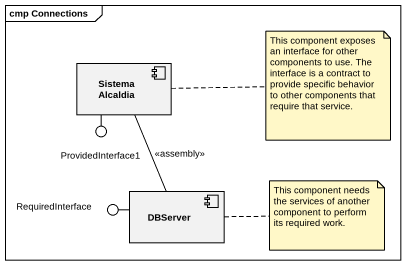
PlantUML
@startuml
mainframe cmp Connections
component "Sistema Alcaldia" as Sistema_Alcaldia
() ProvidedInterface1
component DBServer
() RequiredInterface
Sistema_Alcaldia -- ProvidedInterface1
DBServer -left- RequiredInterface
DBServer -up- Sistema_Alcaldia : <<assembly>>
note right of Sistema_Alcaldia : This component exposes an interface for other components to use. The interface is a contract to provide specific behavior to other components that require that service.
note right of DBServer : This component needs the services of another component to perform its required work.
@enduml
